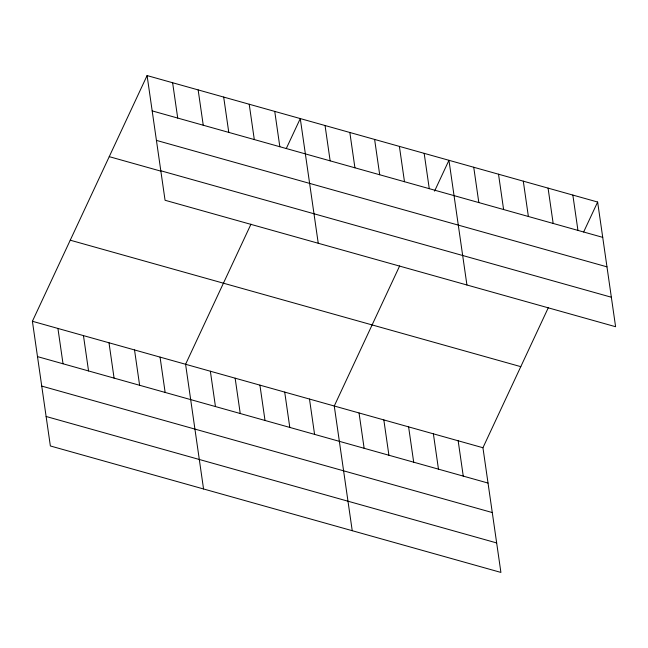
<?xml version="1.0" encoding="UTF-8"?>
<svg xmlns="http://www.w3.org/2000/svg" width="648" height="648" viewBox="0 0 648 648"><rect width="100%" height="100%" fill="white"/><g stroke="black" fill="none" stroke-linecap="round" stroke-linejoin="round"><path stroke-width="0.97" d="M548.338 307.63L482.938 447.736L500.912 572.427L50.366 445.97L32.4 321.278L147.088 75.573L597.634 202.03L615.6 326.722L165.062 200.264L147.088 75.573M250.979 224.168L185.587 364.273L203.553 488.965M286.286 148.53L300.275 118.568L318.241 243.259M399.662 265.899L334.263 406.004L352.229 530.696M434.557 191.144L448.951 160.299L466.925 284.99M583.645 231.992L597.634 202.03M152.183 110.897L602.721 237.354M156.427 140.389L606.974 266.846M160.809 170.772L611.348 297.23M109.245 156.654L160.307 170.991M70.251 240.197L520.79 366.655M32.4 321.278L482.938 447.736M37.487 356.611L488.033 483.06M41.739 386.095L492.286 512.552M46.121 416.486L496.66 542.935M572.848 195.072L577.943 230.396M548.07 188.114L553.165 223.447M523.292 181.165L528.379 216.489M498.515 174.207L503.601 209.531M473.737 167.249L478.823 202.581M424.173 153.341L429.268 188.673M458.16 440.778L463.255 476.11M399.395 146.383L404.482 181.715M433.382 433.828L438.469 469.152M374.617 139.433L379.704 174.758M408.605 426.87L413.691 462.194M349.831 132.476L354.926 167.808M383.827 419.912L388.913 455.244M325.053 125.526L330.148 160.85M359.041 412.962L364.136 448.286M274.744 111.399L279.831 146.732M309.485 399.046L314.572 434.379M249.213 104.239L254.299 139.563M284.707 392.097L289.794 427.421M223.681 97.07L228.776 132.394M259.921 385.139L265.016 420.471M198.15 89.902L203.245 125.234M235.143 378.189L240.238 413.513M172.619 82.742L177.714 118.066M210.365 371.231L215.452 406.555M160.056 357.113L165.143 392.437M134.525 349.944L139.612 385.268M108.994 342.776L114.08 378.108M83.462 335.615L88.549 370.94M57.931 328.447L63.018 363.771"/></g></svg>
